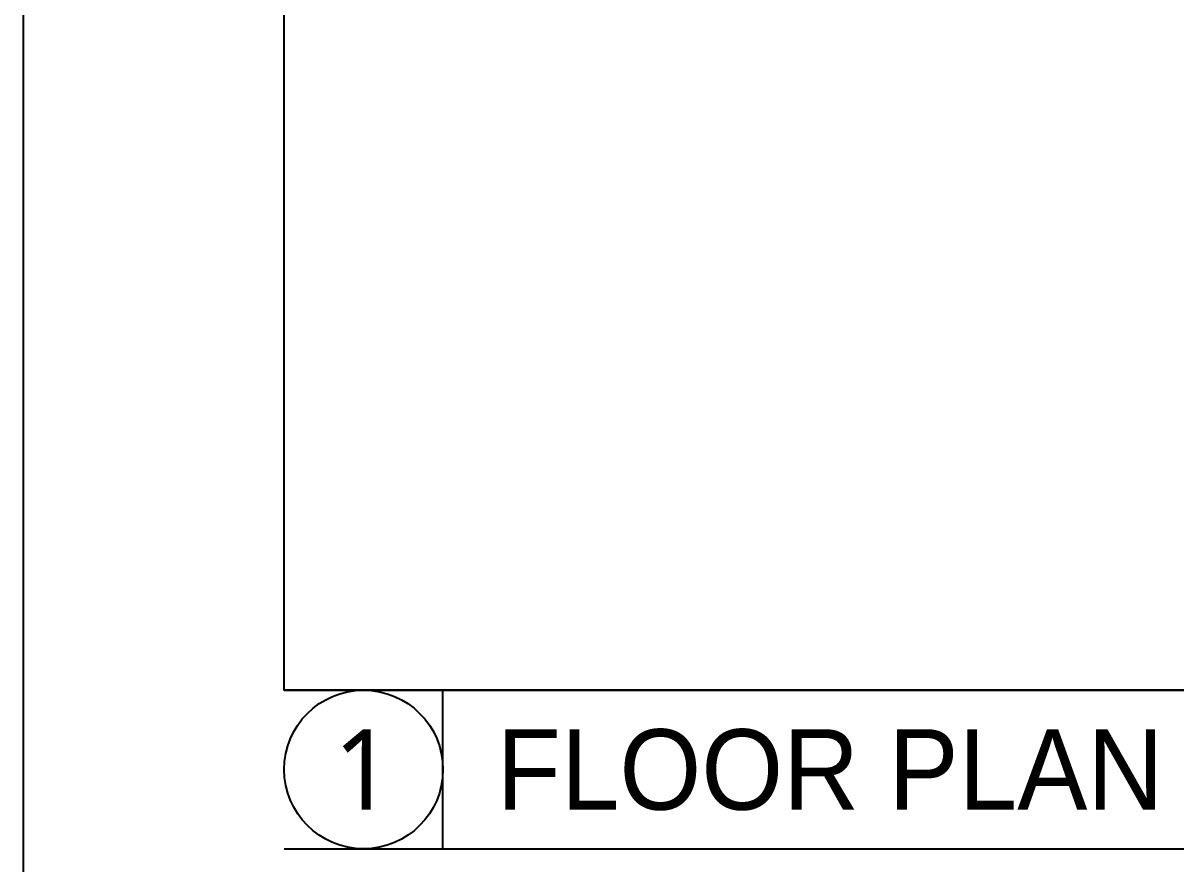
# Model space of a CAD drawing. Header units: millimetres. Extents: x 0 to 400063, y 963 to 238763.
# Drawn here: x 66372 to 68521, y 111786 to 113355 of the extents above; entities that cross this region are included whole.
import ezdxf
from ezdxf.enums import TextEntityAlignment as Align

# ---------------------------------------------------------------- set-up
doc = ezdxf.new("R2010")
doc.units = ezdxf.units.MM
doc.header["$LTSCALE"] = 40
doc.linetypes.add('HIDDEN', pattern=[2, 1, -1])
doc.layers.get('Defpoints').update_dxf_attribs({"color": 249})
for name, color, linetype in [('FORTXT', 6, 'Continuous'), ('GPG-TEXT', 3, 'Continuous'), ('sheet', 7, 'Continuous')]:
    doc.layers.add(name, color=color, linetype=linetype)
doc.styles.add('맑은고딕', font='malgun.ttf')
doc.styles.add('울릉도L', font='HYWULM.TTF')

msp = doc.modelspace()

# ---------------------------------------------------------------- linework, layer by layer
at = {"color": 6}
msp.add_line((67154.2, 111814.5), (67154.2, 112110.4), dxfattribs=at)
msp.add_circle((67006.2, 111962.5), 148, dxfattribs=at)
at = {"layer": 'Defpoints', "color": 9}
msp.add_lwpolyline([(86729.9, 124894.5), (66371.6, 124894.5), (66371.6, 110534.2), (86729.9, 110534.2)], close=True, dxfattribs=at)
at = {"layer": 'Defpoints'}
msp.add_lwpolyline([(66858.2, 124629), (86243.3, 124629), (86243.3, 112110.4), (66858.2, 112110.4)], close=True, dxfattribs=at)
at = {"layer": 'FORTXT', "color": 6}
for p, q in [((66858.2, 112110.4), (86243.3, 112110.4)), ((66858.2, 111814.5), (86243.3, 111814.5))]:
    msp.add_line(p, q, dxfattribs=at)

# ---------------------------------------------------------------- texts
at = {"layer": 'GPG-TEXT', "color": 7, "linetype": 'HIDDEN', "style": '맑은고딕'}
msp.add_text('1', height=150, dxfattribs=at).set_placement((67006.2, 111962.5), align=Align.MIDDLE_CENTER)
at = {"layer": 'sheet', "color": 7, "style": '울릉도L'}
msp.add_text('FLOOR PLAN', height=150, dxfattribs=at).set_placement((67254.2, 111962.5), align=Align.MIDDLE_LEFT)

doc.saveas('drawing.dxf')
